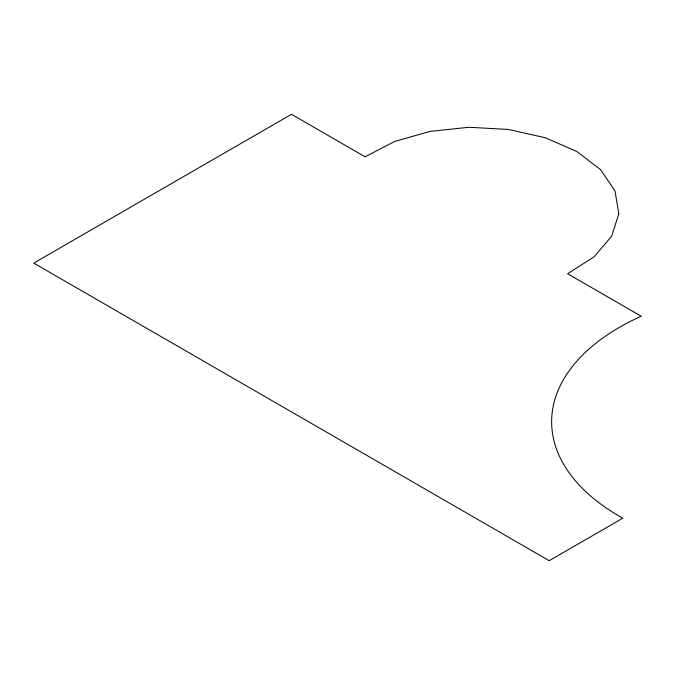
<?xml version="1.0" encoding="UTF-8"?>
<svg xmlns="http://www.w3.org/2000/svg" width="675" height="675" viewBox="0 0 675 675"><rect width="100%" height="100%" fill="white"/><g stroke="black" fill="none" stroke-linecap="round" stroke-linejoin="round"><path stroke-width="1.01" d="M618.781 213.789L611.634 236.267L594.135 256.762L567.616 273.729L641.25 316.246A231.28 133.532 0 0 0 622.839 518.181L549.205 560.697L33.75 263.098L291.473 114.303L365.116 156.819L394.504 141.505L430.009 131.406L468.939 127.28L508.351 129.44L545.24 137.725L576.821 151.504L600.691 169.737L615.035 191.033L618.781 213.789"/></g></svg>
